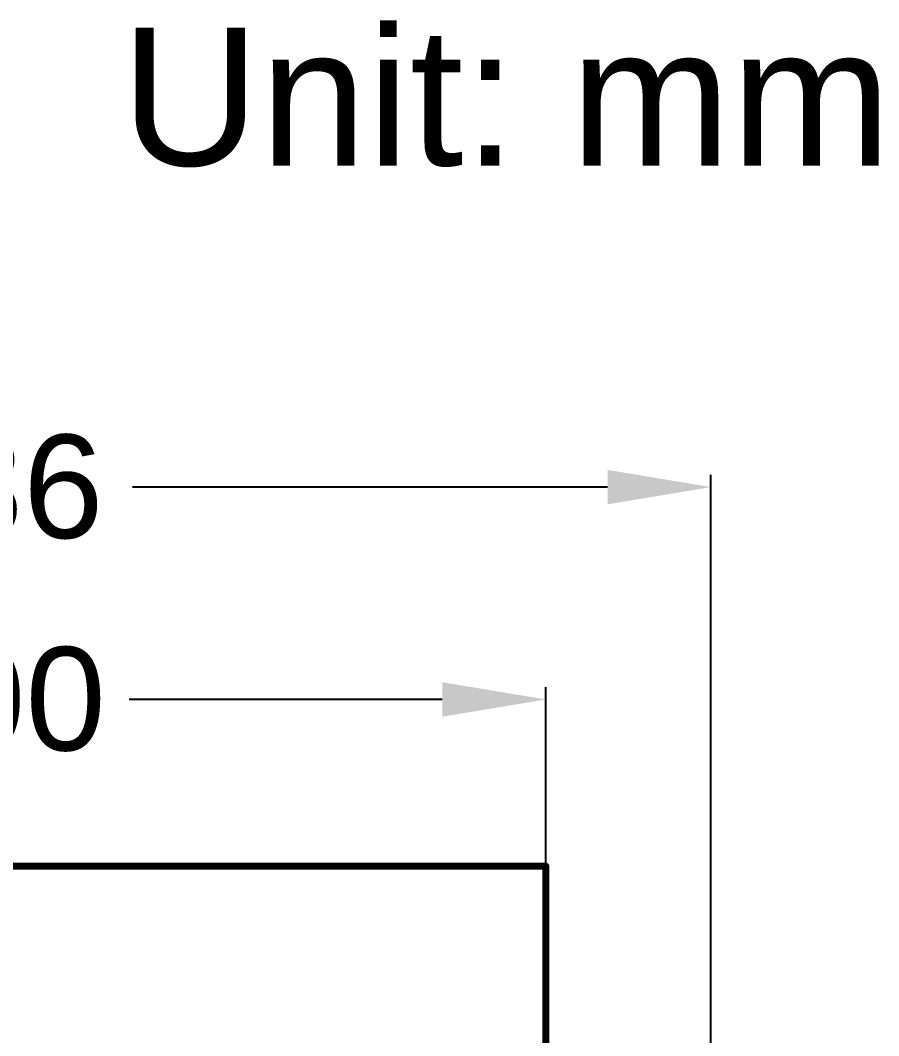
# Model space of a CAD drawing. Extents: x 138.1 to 180, y 20.3 to 82.2.
# Drawn here: x 159.83 to 172.28, y 67.45 to 82.17 of the extents above; entities that cross this region are included whole.
import ezdxf

# ---------------------------------------------------------------- set-up
doc = ezdxf.new("R2010")
doc.units = 0
doc.header["$MEASUREMENT"] = 0
doc.layers.get('0').update_dxf_attribs({"linetype": 'CONTINUOUS'})
doc.layers.get('Defpoints').update_dxf_attribs({"linetype": 'CONTINUOUS'})
doc.layers.add('SILKTOP_PHO', color=251, linetype='CONTINUOUS')
doc.styles.get("Standard").update_dxf_attribs({"font": 'arial.ttf'})
doc.dimstyles.get("Standard").update_dxf_attribs({"dimtxt": 1.5, "dimasz": 1.5, "dimexe": 0.18, "dimexo": 0, "dimgap": 0.5, "dimtad": 0, "dimtih": 1, "dimtoh": 1, "dimzin": 0, "dimdsep": 46, "dimtxsty": 'Standard', "dimcen": 0.09, "dimadec": 0, "dimazin": 0, "dimtfac": 1, "dimtofl": 0, "dimtmove": 2, "dimatfit": 3, "dimfxl": 1, "dimtolj": 1, "dimtzin": 0, "dimarcsym": 0})

# ---------------------------------------------------------------- blocks, each defined once
blk = doc.blocks.new('ROUND_33')
at = {"const_width": 0.0508}
blk.add_lwpolyline([(-0.0254, 0, 1), (0.0254, 0, 1)], format="xyb", close=True, dxfattribs=at)
blk = doc.blocks.new('*D111')
at = {"color": 0, "linetype": 'Continuous', "lineweight": -2}
for p, q in [((149.45, 69.878), (149.45, 72.502)), ((167.45, 69.878), (167.45, 72.502)), ((150.95, 72.322), (155.492, 72.322)), ((165.95, 72.322), (161.408, 72.322))]:
    blk.add_line(p, q, dxfattribs=at)
at = {"color": 0, "linetype": 'Continuous'}
for points in [[(150.95, 72.572), (150.95, 72.072), (149.45, 72.322)], [(165.95, 72.572), (165.95, 72.072), (167.45, 72.322)]]:
    blk.add_solid(points, dxfattribs=at)
at = {"layer": 'Defpoints', "color": 0, "linetype": 'Continuous'}
for p in [(167.45, 72.322), (149.45, 69.878), (167.45, 69.878)]:
    blk.add_point(p, dxfattribs=at)
at = {"color": 0, "linetype": 'Continuous', "insert": (158.45, 72.322), "char_height": 1.5, "attachment_point": 5}
blk.add_mtext('\\A1;18.00', dxfattribs=at)
blk = doc.blocks.new('*D117')
at = {"color": 0, "linetype": 'Continuous', "lineweight": -2}
for p, q in [((146.986, 62.133), (146.986, 75.582)), ((169.846, 62.574), (169.846, 75.582)), ((148.486, 75.402), (155.373, 75.402)), ((168.346, 75.402), (161.459, 75.402))]:
    blk.add_line(p, q, dxfattribs=at)
at = {"color": 0, "linetype": 'Continuous'}
for points in [[(148.486, 75.652), (148.486, 75.152), (146.986, 75.402)], [(168.346, 75.652), (168.346, 75.152), (169.846, 75.402)]]:
    blk.add_solid(points, dxfattribs=at)
at = {"layer": 'Defpoints', "color": 0, "linetype": 'Continuous'}
for p in [(146.986, 75.402), (169.846, 62.574), (146.986, 62.133)]:
    blk.add_point(p, dxfattribs=at)
at = {"color": 0, "linetype": 'Continuous', "insert": (158.416, 75.402), "char_height": 1.5, "attachment_point": 5}
blk.add_mtext('\\A1;22.86', dxfattribs=at)

msp = doc.modelspace()

# ---------------------------------------------------------------- linework, layer by layer
at = {"layer": 'SILKTOP_PHO', "const_width": 0.102}
for points in [[(149.45, 69.903), (167.45, 69.903)], [(167.45, 69.903), (167.45, 64.211)]]:
    msp.add_lwpolyline(points, dxfattribs=at)

# ---------------------------------------------------------------- block references
at = {"layer": 'SILKTOP_PHO'}
msp.add_blockref('ROUND_33', (167.45, 69.903), dxfattribs=at)

# ---------------------------------------------------------------- texts
at = {"linetype": 'Continuous'}
msp.add_text('Unit: mm', height=2, dxfattribs=at).set_placement((161.287, 80.066))

# ---------------------------------------------------------------- dimensions: what is measured, and where the dimension line sits
for base, p1, p2, picture, middle in [((146.986, 75.402), (169.846, 62.574), (146.986, 62.133), '*D117', (158.416, 75.402)), ((167.45, 72.322), (149.45, 69.878), (167.45, 69.878), '*D111', (158.45, 72.322))]:
    dim = msp.add_linear_dim(base=base, p1=p1, p2=p2, dimstyle='Standard', dxfattribs=at)
    dim.commit()
    dim.dimension.update_dxf_attribs({"geometry": picture, "text_midpoint": middle})

doc.saveas('drawing.dxf')
